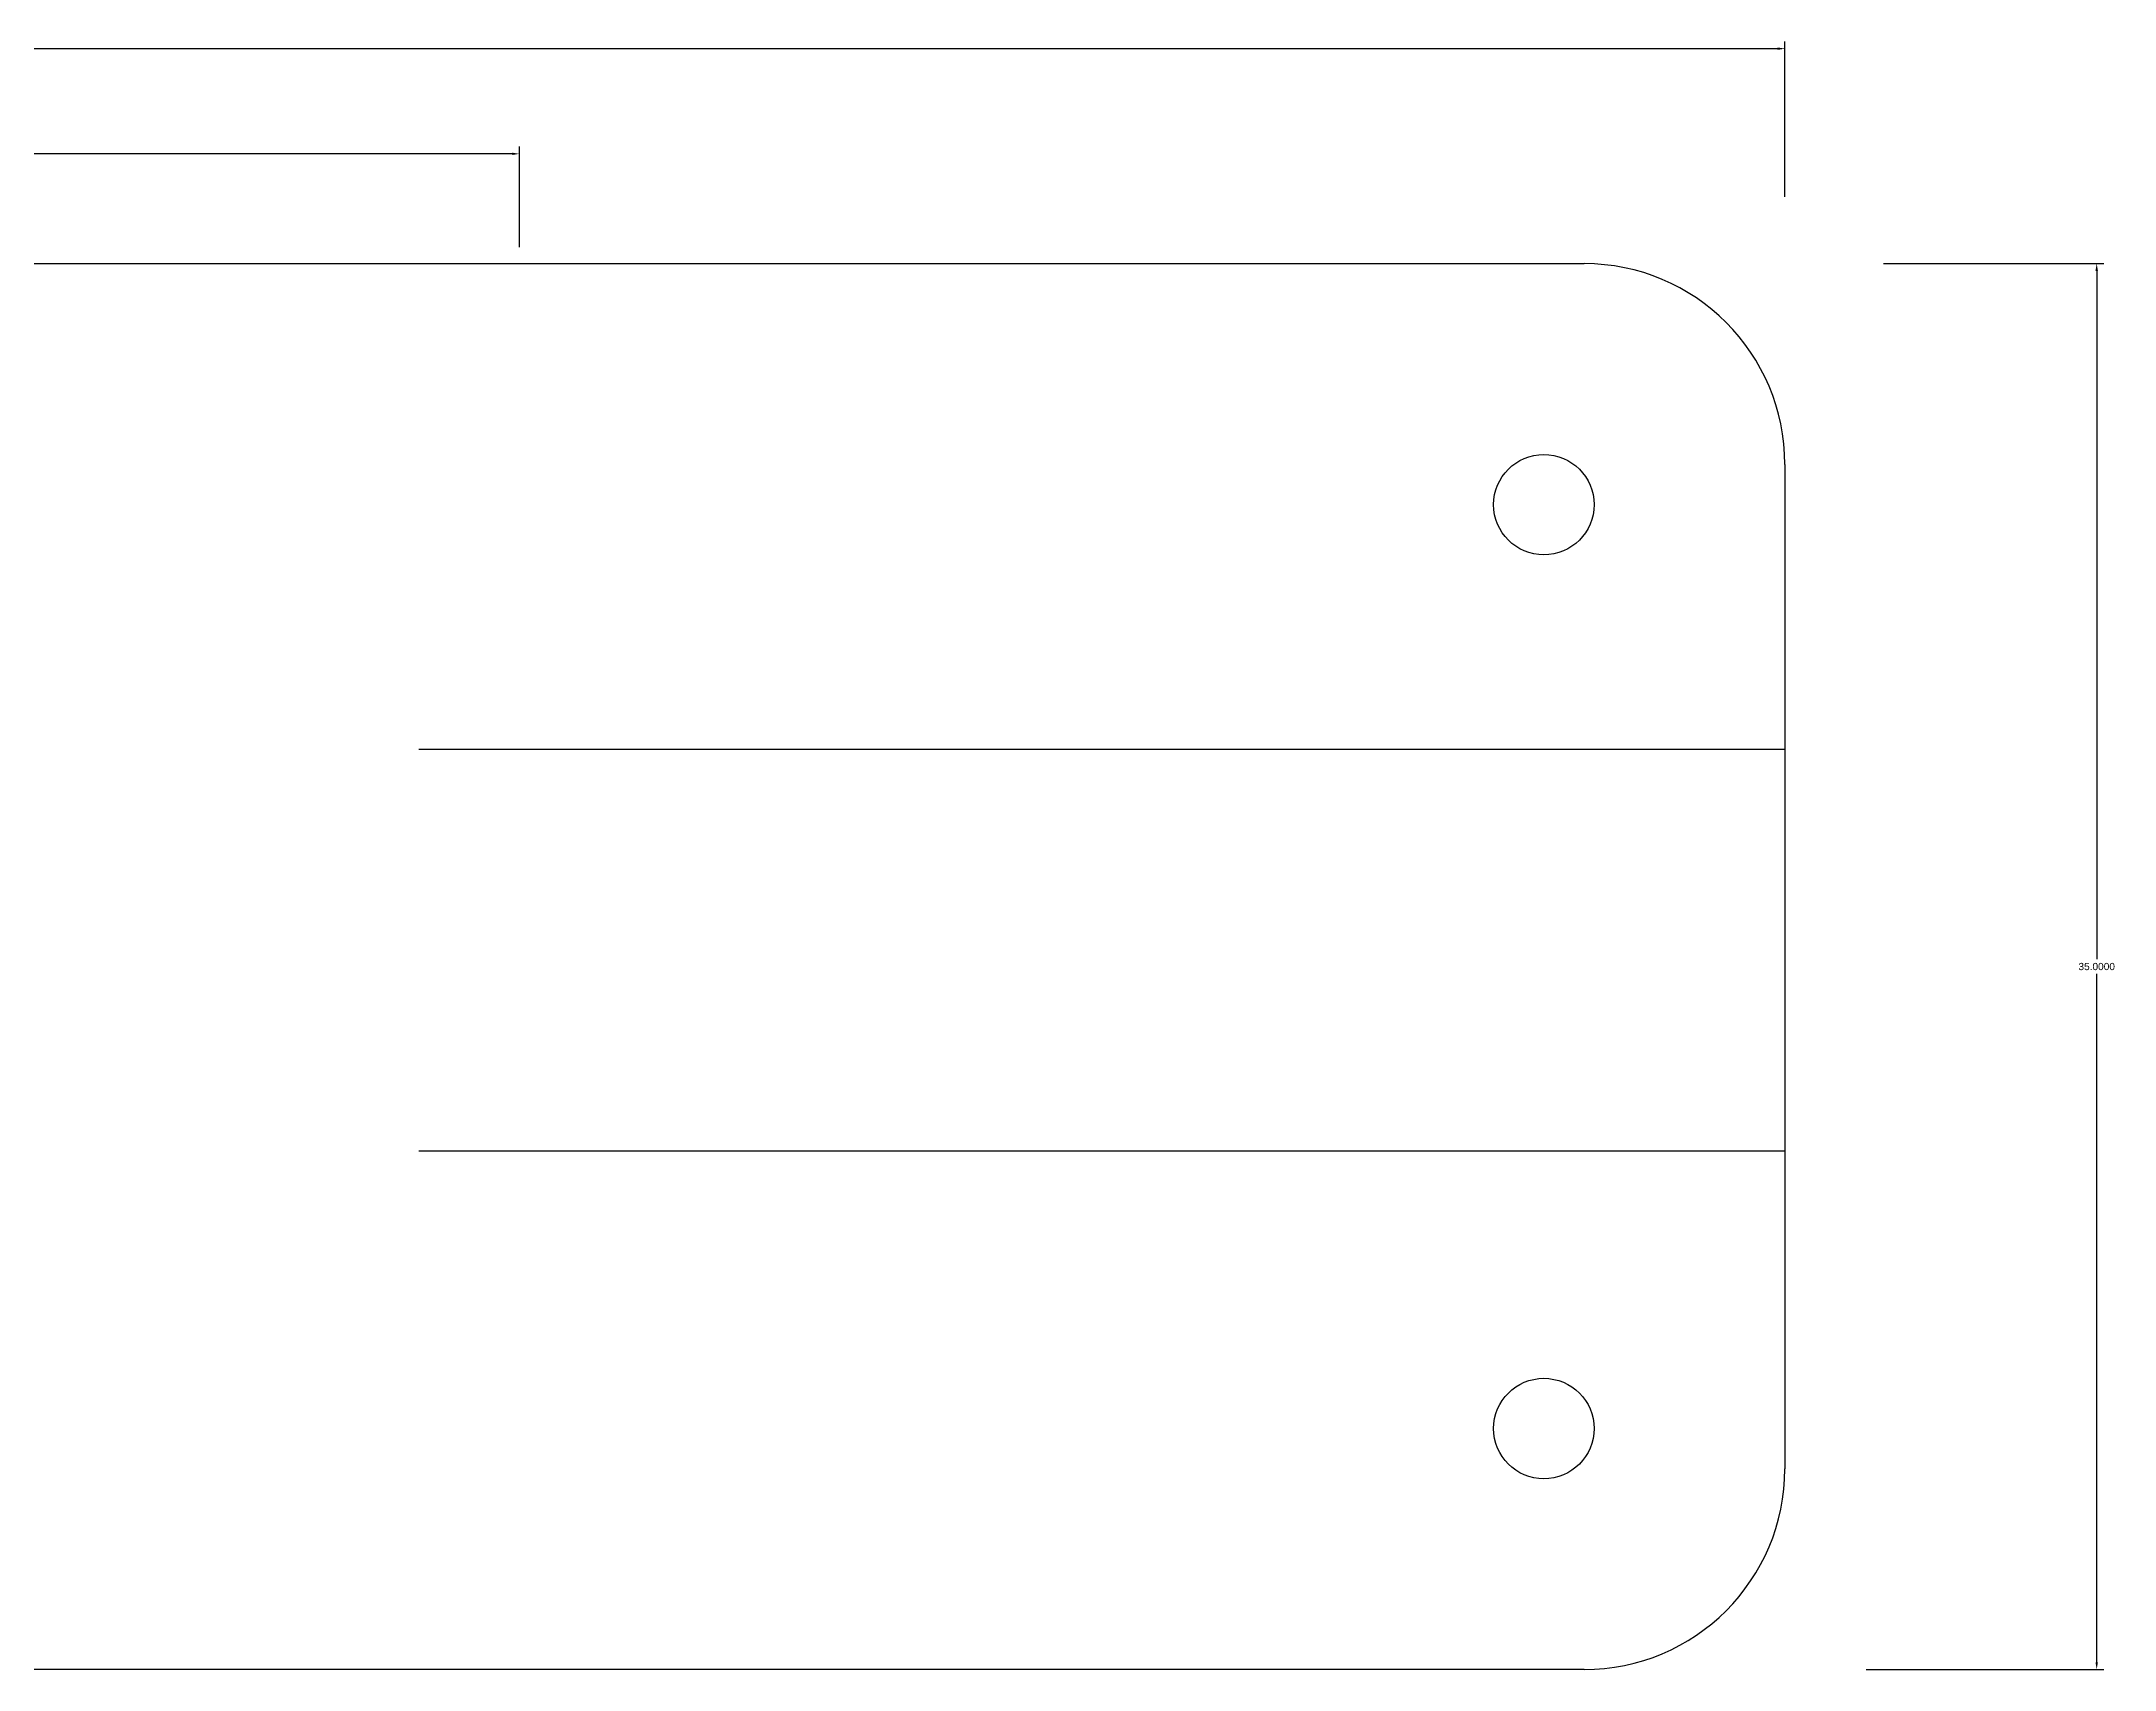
# Model space of a CAD drawing. Header units: millimetres. Extents: x 6 to 109, y 5 to 45.
# Drawn here: x 57.2 to 108.8, y 4.7 to 45.2 of the extents above; entities that cross this region are included whole.
import ezdxf

# ---------------------------------------------------------------- set-up
doc = ezdxf.new("R2010")
doc.units = ezdxf.units.MM
doc.header["$MEASUREMENT"] = 0
doc.styles.get("Standard").update_dxf_attribs({"font": 'arial.ttf'})
doc.dimstyles.get("Standard").update_dxf_attribs({"dimtxt": 0.18, "dimasz": 0.18, "dimexe": 0.18, "dimexo": 0.0625, "dimgap": 0.09, "dimtad": 0, "dimtih": 1, "dimtoh": 1, "dimdec": 4, "dimzin": 0, "dimdsep": 46, "dimtxsty": 'Standard', "dimcen": 0.09, "dimadec": 0, "dimazin": 0, "dimtfac": 1, "dimtdec": 4, "dimtofl": 0, "dimtmove": 0, "dimatfit": 3, "dimfxl": 1, "dimtolj": 1, "dimtzin": 0, "dimarcsym": 0})

# ---------------------------------------------------------------- blocks, each defined once
blk = doc.blocks.new('*D2')
at = {"color": 0, "lineweight": -2, "transparency": 16777216}
for p, q in [((103.013, 39.719), (108.502, 39.719)), ((108.322, 39.539), (108.322, 22.4)), ((108.322, 4.899), (108.322, 22.037)), ((102.583, 4.719), (108.502, 4.719))]:
    blk.add_line(p, q, dxfattribs=at)
at = {"color": 0, "transparency": 16777216}
for points in [[(108.292, 39.539), (108.352, 39.539), (108.322, 39.719)], [(108.292, 4.899), (108.352, 4.899), (108.322, 4.719)]]:
    blk.add_solid(points, dxfattribs=at)
at = {"layer": 'Defpoints', "color": 0, "transparency": 16777216}
for p in [(102.951, 39.719), (108.322, 39.719), (102.521, 4.719)]:
    blk.add_point(p, dxfattribs=at)
at = {"color": 0, "transparency": 16777216, "insert": (108.322, 22.219), "char_height": 0.18, "attachment_point": 5}
blk.add_mtext('\\A1;35.0000', dxfattribs=at)
blk = doc.blocks.new('*D3')
at = {"color": 0, "lineweight": -2, "transparency": 16777216}
for p, q in [((5.561, 41.487), (5.561, 45.25)), ((5.741, 45.07), (52.528, 45.07)), ((100.381, 45.07), (53.594, 45.07)), ((100.561, 41.379), (100.561, 45.25))]:
    blk.add_line(p, q, dxfattribs=at)
at = {"color": 0, "transparency": 16777216}
for points in [[(5.741, 45.1), (5.741, 45.04), (5.561, 45.07)], [(100.381, 45.1), (100.381, 45.04), (100.561, 45.07)]]:
    blk.add_solid(points, dxfattribs=at)
at = {"layer": 'Defpoints', "color": 0, "transparency": 16777216}
for p in [(100.561, 45.07), (5.561, 41.424), (100.561, 41.317)]:
    blk.add_point(p, dxfattribs=at)
at = {"color": 0, "transparency": 16777216, "insert": (53.061, 45.07), "char_height": 0.18, "attachment_point": 5}
blk.add_mtext('\\A1;95.0000', dxfattribs=at)
blk = doc.blocks.new('*D4')
at = {"color": 0, "lineweight": -2, "transparency": 16777216}
for p, q in [((14.061, 40.125), (14.061, 42.632)), ((14.241, 42.452), (41.028, 42.452)), ((68.881, 42.452), (42.094, 42.452)), ((69.061, 40.125), (69.061, 42.632))]:
    blk.add_line(p, q, dxfattribs=at)
at = {"color": 0, "transparency": 16777216}
for points in [[(14.241, 42.482), (14.241, 42.422), (14.061, 42.452)], [(68.881, 42.482), (68.881, 42.422), (69.061, 42.452)]]:
    blk.add_solid(points, dxfattribs=at)
at = {"layer": 'Defpoints', "color": 0, "transparency": 16777216}
for p in [(69.061, 42.452), (14.061, 40.063), (69.061, 40.063)]:
    blk.add_point(p, dxfattribs=at)
at = {"color": 0, "transparency": 16777216, "insert": (41.561, 42.452), "char_height": 0.18, "attachment_point": 5}
blk.add_mtext('\\A1;55.0000', dxfattribs=at)

msp = doc.modelspace()

# ---------------------------------------------------------------- linework, layer by layer
for p, q in [((31.56087, 39.71852), (95.56087, 39.71852)), ((100.56087, 34.71852), (100.56087, 9.71852)), ((66.56087, 27.62918), (100.56087, 27.62918)), ((66.56087, 17.62918), (100.56087, 17.62918)), ((95.56087, 4.71852), (31.56087, 4.71852))]:
    msp.add_line(p, q)
for centre in [(94.56087, 33.71852), (94.56087, 10.71852)]:
    msp.add_circle(centre, 1.25)
for centre, start, end in [((95.56087, 34.71852), 0, 90), ((95.56087, 9.71852), 270, 0)]:
    msp.add_arc(centre, 5, start, end)

# ---------------------------------------------------------------- dimensions: what is measured, and where the dimension line sits
for base, p1, p2, picture, middle in [((100.56087, 45.06951), (5.56087, 41.4243), (100.56087, 41.3169), '*D3', (53.06087, 45.06951)), ((69.06087, 42.45159), (14.06087, 40.0629), (69.06087, 40.0629), '*D4', (41.56087, 42.45159))]:
    dim = msp.add_linear_dim(base=base, p1=p1, p2=p2, dimstyle='Standard')
    dim.commit()
    dim.dimension.update_dxf_attribs({"geometry": picture, "text_midpoint": middle})
dim = msp.add_linear_dim(base=(108.32164, 39.71852), p1=(102.52071, 4.71852), p2=(102.95074, 39.71852), angle=90, dimstyle='Standard')
dim.commit()
dim.dimension.update_dxf_attribs({"geometry": '*D2', "text_midpoint": (108.32164, 22.21852)})

doc.saveas('drawing.dxf')
